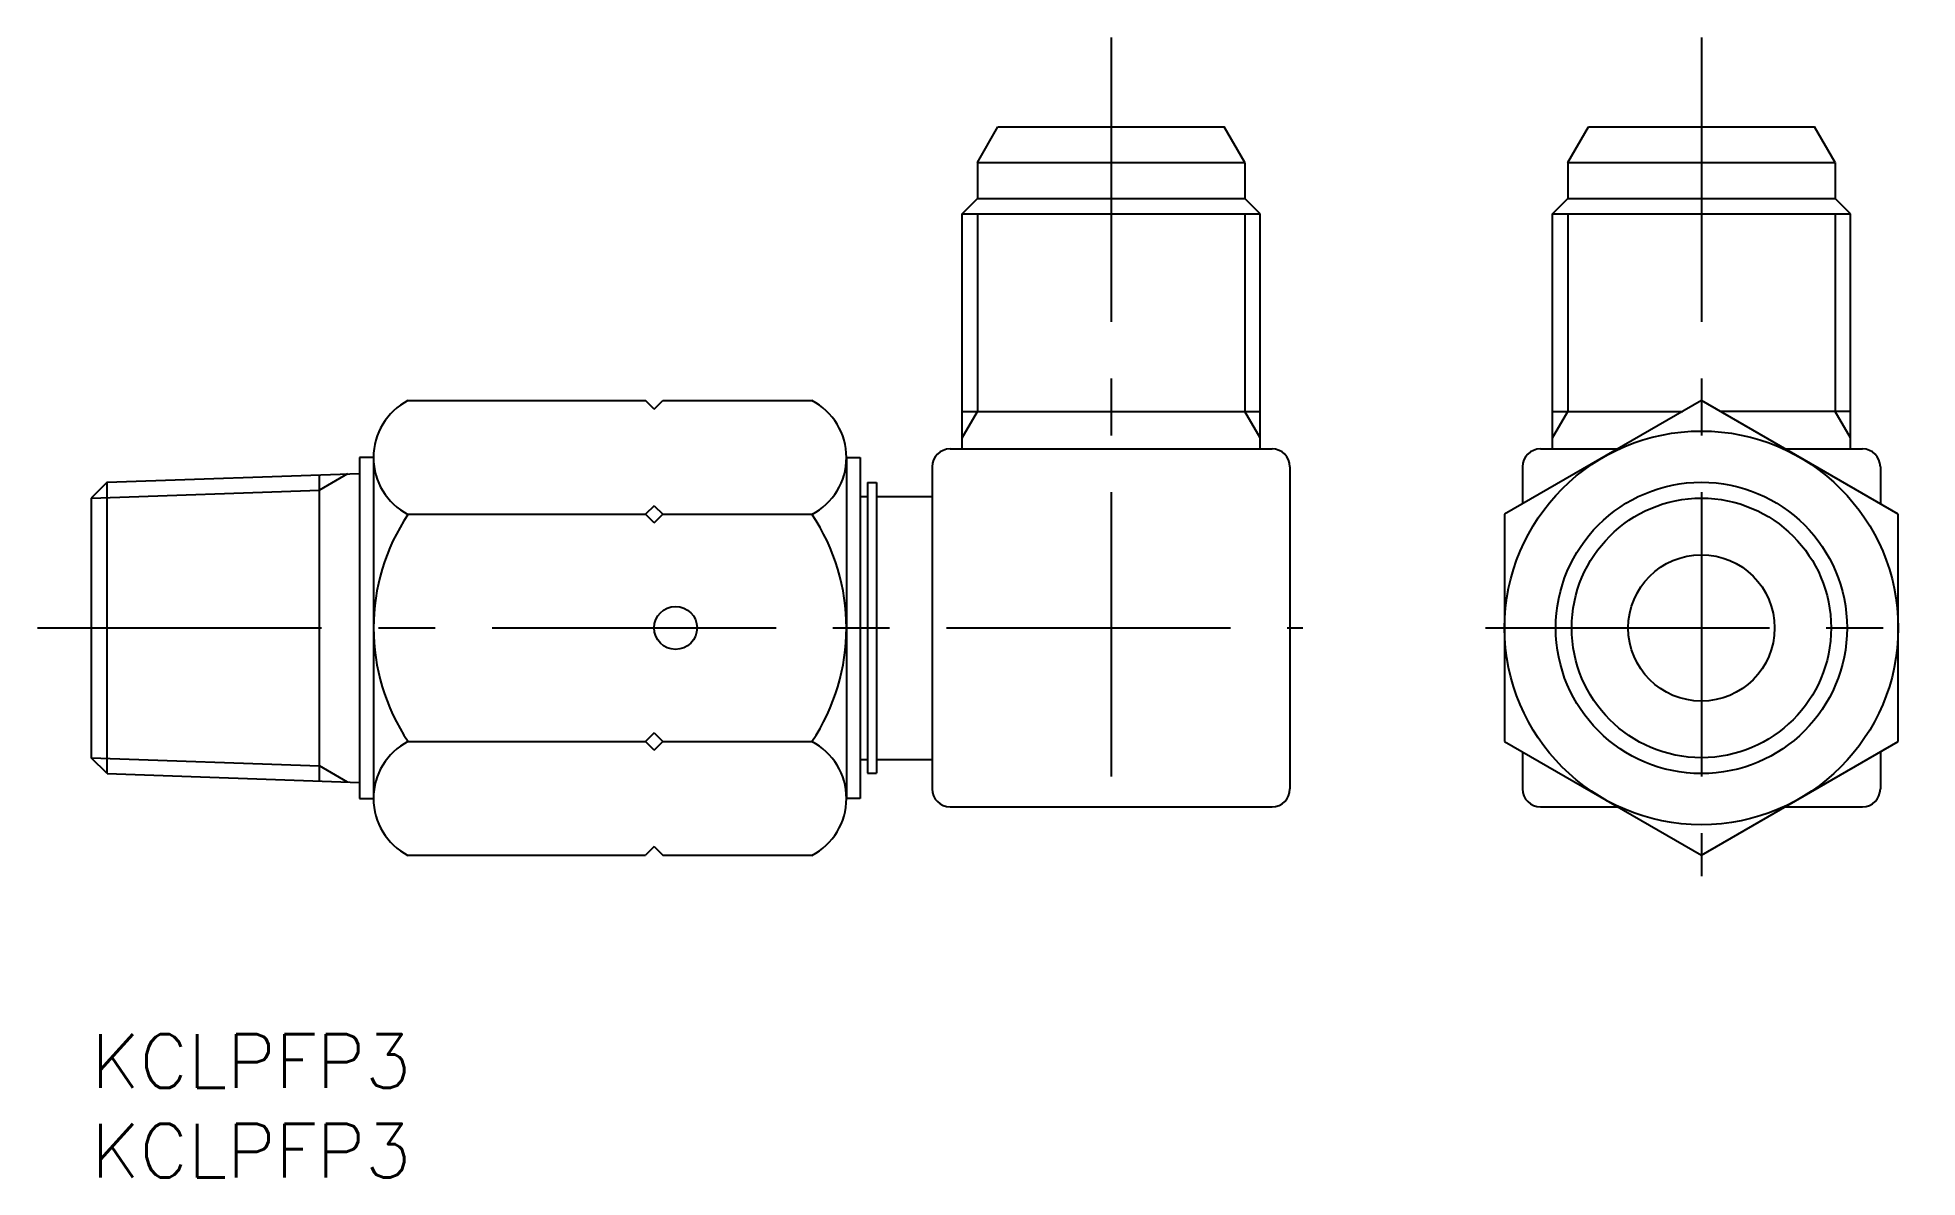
# Model space of a CAD drawing. Extents: x -3 to 102, y -8 to 56.
import ezdxf

# ---------------------------------------------------------------- set-up
doc = ezdxf.new("R2010")
doc.units = 0
doc.header["$LTSCALE"] = 0.5
doc.linetypes.add('CENTER', pattern=[50.8, 31.75, -6.35, 6.35, -6.35])
for name, color, linetype in [('MSM_CENTER', 1, 'CENTER'), ('MSM_CONTINUOUS', 7, 'CONTINUOUS'), ('MSM_NARROW', 5, 'CONTINUOUS'), ('MSM_PART_NUMBER', 7, 'CONTINUOUS')]:
    doc.layers.add(name, color=color, linetype=linetype)
doc.styles.get("Standard").update_dxf_attribs({"font": 'txt.shx', "height": 3, "bigfont": 'bigfont.shx'})

# ---------------------------------------------------------------- blocks, each defined once
blk = doc.blocks.new('*U4')
at = {"layer": 'MSM_PART_NUMBER'}
blk.add_text('KCLPFP3', height=3, dxfattribs=at).set_placement((0, -3))
blk = doc.blocks.new('*U5')
at = {"layer": 'MSM_PART_NUMBER'}
blk.add_text('KCLPFP3', height=3, dxfattribs=at).set_placement((0, -8))

msp = doc.modelspace()

# ---------------------------------------------------------------- linework, layer by layer
at = {"layer": 'MSM_CENTER'}
for p, q in [((57, 55.68), (57, 11.85)), ((90, 55.68), (90, 8.83)), ((-3, 22.7), (67.72, 22.7)), ((77.93, 22.7), (102.07, 22.7))]:
    msp.add_line(p, q, dxfattribs=at)
at = {"layer": 'MSM_CONTINUOUS'}
for p, q in [((49.53, 48.7), (50.68, 50.7)), ((50.68, 50.7), (63.32, 50.7)), ((64.48, 48.7), (63.32, 50.7)), ((82.53, 48.7), (83.68, 50.7)), ((83.68, 50.7), (96.32, 50.7)), ((97.47, 48.7), (96.32, 50.7)), ((49.53, 48.7), (49.53, 46.7)), ((49.53, 48.7), (64.48, 48.7)), ((64.48, 48.7), (64.48, 46.7)), ((82.53, 48.7), (82.53, 46.7)), ((82.53, 48.7), (97.47, 48.7)), ((97.47, 48.7), (97.47, 46.7)), ((48.67, 45.84), (49.53, 46.7)), ((49.53, 46.7), (64.48, 46.7)), ((65.33, 45.84), (64.48, 46.7)), ((81.67, 45.84), (82.53, 46.7)), ((82.53, 46.7), (97.47, 46.7)), ((98.33, 45.84), (97.47, 46.7)), ((48.67, 45.84), (65.33, 45.84)), ((48.67, 32.7), (48.67, 45.84)), ((65.33, 32.7), (65.33, 45.84)), ((81.67, 32.7), (81.67, 45.84)), ((81.67, 45.84), (98.33, 45.84)), ((98.33, 32.7), (98.33, 45.84)), ((17.7, 35.4), (30.98, 35.4)), ((31.46, 34.92), (30.98, 35.4)), ((31.46, 34.92), (31.94, 35.4)), ((31.94, 35.4), (40.28, 35.4)), ((48.67, 34.8), (65.33, 34.8)), ((90, 35.4), (79, 29.05)), ((81.67, 34.8), (88.96, 34.8)), ((101, 29.05), (90, 35.4)), ((98.33, 34.8), (91.04, 34.8)), ((48, 32.7), (66, 32.7)), ((81, 32.7), (85.32, 32.7)), ((94.68, 32.7), (99, 32.7)), ((15.77, 32.22), (15, 32.22)), ((15, 32.22), (15, 13.17)), ((15.77, 32.22), (15.77, 13.17)), ((42.21, 32.22), (42.98, 32.22)), ((42.21, 32.22), (42.21, 13.17)), ((42.98, 32.22), (42.98, 13.17)), ((47, 31.7), (47, 13.7)), ((67, 31.7), (67, 13.7)), ((80, 31.7), (80, 29.63)), ((100, 31.7), (100, 29.63)), ((0.89, 30.84), (0, 29.95)), ((0.89, 30.84), (15, 31.33)), ((0.89, 14.56), (0.89, 30.84)), ((12.75, 14.15), (12.75, 31.25)), ((43.39, 30.82), (43.89, 30.82)), ((43.39, 30.82), (43.39, 14.58)), ((43.89, 30.82), (43.89, 14.58)), ((0, 29.95), (0, 15.45)), ((31.46, 29.53), (30.98, 29.05)), ((31.46, 29.53), (31.94, 29.05)), ((42.98, 30.05), (43.39, 30.05)), ((43.89, 30.05), (47, 30.05)), ((17.7, 29.05), (30.98, 29.05)), ((31.46, 28.57), (30.98, 29.05)), ((31.46, 28.57), (31.94, 29.05)), ((31.94, 29.05), (40.28, 29.05)), ((79, 29.05), (79, 16.35)), ((101, 16.35), (101, 29.05)), ((31.46, 16.83), (30.98, 16.35)), ((31.46, 16.83), (31.94, 16.35)), ((17.7, 16.35), (30.98, 16.35)), ((31.46, 15.87), (30.98, 16.35)), ((31.46, 15.87), (31.94, 16.35)), ((31.94, 16.35), (40.28, 16.35)), ((79, 16.35), (90, 10)), ((80, 15.77), (80, 13.7)), ((90, 10), (101, 16.35)), ((100, 15.77), (100, 13.7)), ((0.89, 14.56), (0, 15.45)), ((42.98, 15.35), (43.39, 15.35)), ((43.89, 15.35), (47, 15.35)), ((0.89, 14.56), (15, 14.07)), ((43.39, 14.58), (43.89, 14.58)), ((15, 13.17), (15.77, 13.17)), ((42.98, 13.17), (42.21, 13.17)), ((48, 12.7), (66, 12.7)), ((81, 12.7), (85.32, 12.7)), ((94.68, 12.7), (99, 12.7)), ((17.7, 10), (30.98, 10)), ((31.46, 10.48), (30.98, 10)), ((31.46, 10.48), (31.94, 10)), ((31.94, 10), (40.28, 10))]:
    msp.add_line(p, q, dxfattribs=at)
for centre, radius in [((90, 22.7), 11), ((90, 22.7), 8.14), ((90, 22.7), 4.09), ((32.66, 22.7), 1.2)]:
    msp.add_circle(centre, radius, dxfattribs=at)
for centre, radius, start, end in [((19.35, 32.22), 3.58, 117.4231, 242.5769), ((38.63, 32.22), 3.58, 297.4231, 62.5769), ((48, 31.7), 1, 90, 180), ((66, 31.7), 1, 0, 90), ((81, 31.7), 1, 90, 180), ((99, 31.7), 1, 0, 90), ((27.19, 22.7), 11.41, 146.1954, 213.8046), ((30.8, 22.7), 11.41, 326.1954, 33.8046), ((19.35, 13.17), 3.58, 117.4231, 242.5769), ((38.63, 13.17), 3.58, 297.4231, 62.5769), ((48, 13.7), 1, 180, 270), ((66, 13.7), 1, 270, 0), ((81, 13.7), 1, 180, 270), ((99, 13.7), 1, 270, 0)]:
    msp.add_arc(centre, radius, start, end, dxfattribs=at)
at = {"layer": 'MSM_NARROW'}
for p, q in [((49.53, 45.84), (49.53, 34.8)), ((64.48, 45.84), (64.48, 34.8)), ((82.53, 45.84), (82.53, 34.8)), ((97.47, 45.84), (97.47, 34.8)), ((48.67, 33.32), (49.53, 34.8)), ((65.33, 33.32), (64.48, 34.8)), ((81.67, 33.32), (82.53, 34.8)), ((98.33, 33.32), (97.47, 34.8)), ((14.33, 31.31), (12.75, 30.4)), ((0, 29.95), (12.75, 30.4)), ((0, 15.45), (12.75, 15)), ((14.33, 14.09), (12.75, 15))]:
    msp.add_line(p, q, dxfattribs=at)
msp.add_circle((90, 22.7), 7.25, dxfattribs=at)

# ---------------------------------------------------------------- block references
at = {"layer": 'MSM_CONTINUOUS'}
for name in ['*U4', '*U5']:
    msp.add_blockref(name, (0, 0), dxfattribs=at)

doc.saveas('drawing.dxf')
